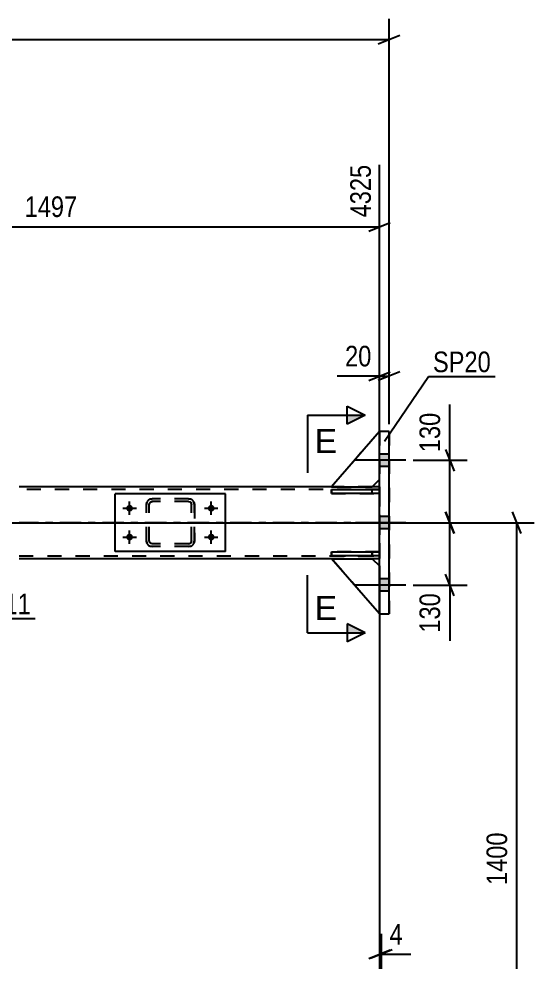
# Model space of a CAD drawing. Header units: millimetres. Extents: x -563 to 626, y -882 to -41.
# Drawn here: x -258.3 to -186.7, y -275.9 to -144.9 of the extents above; entities that cross this region are included whole.
import ezdxf

# ---------------------------------------------------------------- set-up
doc = ezdxf.new("R2010")
doc.units = ezdxf.units.MM
doc.linetypes.add('DXK_LINE_DOT2', pattern=[3.9198, 1.9599, -1.9599])
doc.linetypes.add('DXK_LINE_DOT3', pattern=[5.9187, 2.979, -0.9799, 0.9799, -0.9799])
doc.styles.add('Arial', font='ARIAL.TTF', dxfattribs={"height": 0.2})
doc.styles.add('Arial Narrow', font='ARIALN.TTF', dxfattribs={"height": 0.2})

# ---------------------------------------------------------------- blocks, each defined once
blk = doc.blocks.new('Bolt-761534688-6169 - 6164')
at = {"linetype": 'Continuous'}
for points in [[(-242.93, -212.41, -1), (-242.93, -213.35, -1)], [(-231.59, -212.41, -1), (-231.59, -213.35, -1)], [(-242.93, -216.41, -1), (-242.93, -217.35, -1)], [(-231.59, -216.41, -1), (-231.59, -217.35, -1)]]:
    blk.add_hatch(color=1, dxfattribs=at).paths.add_polyline_path(points)
at = {"color": 1, "linetype": 'Continuous'}
for p, q in [((-242.93, -213.81), (-242.93, -211.95)), ((-231.59, -213.81), (-231.59, -211.95)), ((-243.86, -212.88), (-241.99, -212.88)), ((-232.53, -212.88), (-230.66, -212.88)), ((-242.93, -217.81), (-242.93, -215.95)), ((-231.59, -217.81), (-231.59, -215.95)), ((-243.86, -216.88), (-241.99, -216.88)), ((-232.53, -216.88), (-230.66, -216.88))]:
    blk.add_line(p, q, dxfattribs=at)
blk = doc.blocks.new('Bolt-761534688-6309 - 6164')
at = {"linetype": 'Continuous'}
for points in [[(-208.22, -205.35), (-208.22, -207.08), (-206.88, -207.08), (-206.88, -205.35)], [(-208.22, -205.35), (-208.22, -207.08), (-206.88, -207.08), (-206.88, -205.35)], [(-208.22, -205.35), (-208.22, -207.08), (-206.88, -207.08), (-206.88, -205.35)], [(-208.22, -214.01), (-208.22, -215.75), (-206.88, -215.75), (-206.88, -214.01)], [(-208.22, -214.01), (-208.22, -215.75), (-206.88, -215.75), (-206.88, -214.01)], [(-208.22, -222.68), (-208.22, -224.41), (-206.88, -224.41), (-206.88, -222.68)], [(-208.22, -222.68), (-208.22, -224.41), (-206.88, -224.41), (-206.88, -222.68)], [(-208.22, -222.68), (-208.22, -224.41), (-206.88, -224.41), (-206.88, -222.68)]]:
    blk.add_hatch(color=1, dxfattribs=at).paths.add_polyline_path(points)
at = {"color": 1, "linetype": 'Continuous'}
for p, q in [((-206.88, -205.35), (-208.22, -205.35)), ((-206.88, -205.35), (-208.22, -205.35)), ((-206.88, -205.35), (-208.22, -205.35)), ((-204.55, -206.21), (-211.55, -206.21)), ((-204.55, -206.21), (-211.55, -206.21)), ((-204.55, -206.21), (-211.55, -206.21)), ((-206.88, -207.08), (-208.22, -207.08)), ((-206.88, -207.08), (-208.22, -207.08)), ((-206.88, -207.08), (-208.22, -207.08)), ((-206.88, -214.01), (-208.22, -214.01)), ((-206.88, -214.01), (-208.22, -214.01)), ((-204.55, -214.88), (-211.55, -214.88)), ((-204.55, -214.88), (-211.55, -214.88)), ((-206.88, -215.75), (-208.22, -215.75)), ((-206.88, -215.75), (-208.22, -215.75)), ((-206.88, -222.68), (-208.22, -222.68)), ((-206.88, -222.68), (-208.22, -222.68)), ((-206.88, -222.68), (-208.22, -222.68)), ((-204.55, -223.55), (-211.55, -223.55)), ((-204.55, -223.55), (-211.55, -223.55)), ((-204.55, -223.55), (-211.55, -223.55)), ((-206.88, -224.41), (-208.22, -224.41)), ((-206.88, -224.41), (-208.22, -224.41)), ((-206.88, -224.41), (-208.22, -224.41))]:
    blk.add_line(p, q, dxfattribs=at)
blk = doc.blocks.new('Part-761534688-6272 - 6164')
at = {"color": 2, "linetype": 'Continuous'}
for p, q in [((-208.22, -227.55), (-208.22, -202.21)), ((-206.88, -202.21), (-208.22, -202.21)), ((-206.88, -227.55), (-206.88, -202.21)), ((-208.22, -227.55), (-206.88, -227.55))]:
    blk.add_line(p, q, dxfattribs=at)
at = {"color": 7, "linetype": 'DXK_LINE_DOT2'}
for p, q in [((-208.22, -202.21), (-208.22, -227.55)), ((-206.88, -202.21), (-206.88, -227.55))]:
    blk.add_line(p, q, dxfattribs=at)
blk = doc.blocks.new('Part-761534688-6217 - 6164')
at = {"color": 7, "linetype": 'DXK_LINE_DOT2'}
for p, q in [((-240.59, -212.35), (-240.53, -212.04)), ((-240.53, -212.04), (-240.59, -212.35)), ((-240.19, -212.35), (-240.16, -212.19)), ((-240.16, -212.19), (-240.19, -212.35)), ((-240.16, -212.19), (-240.08, -212.06)), ((-240.08, -212.06), (-240.16, -212.19)), ((-240.1, -211.61), (-239.79, -211.55)), ((-239.79, -211.55), (-240.1, -211.61)), ((-240.08, -212.06), (-239.95, -211.98)), ((-239.95, -211.98), (-240.08, -212.06)), ((-239.95, -211.98), (-239.79, -211.95)), ((-239.79, -211.95), (-239.95, -211.98)), ((-234.73, -211.55), (-239.79, -211.55)), ((-234.73, -211.95), (-239.79, -211.95)), ((-234.73, -211.55), (-234.42, -211.61)), ((-234.42, -211.61), (-234.73, -211.55)), ((-234.73, -211.95), (-234.57, -211.98)), ((-234.57, -211.98), (-234.44, -212.06)), ((-234.44, -212.06), (-234.57, -211.98)), ((-234.44, -212.06), (-234.36, -212.19)), ((-234.36, -212.19), (-234.44, -212.06)), ((-234.36, -212.19), (-234.33, -212.35)), ((-234.33, -212.35), (-234.36, -212.19)), ((-233.99, -212.04), (-233.93, -212.35)), ((-233.93, -212.35), (-233.99, -212.04)), ((-240.59, -217.41), (-240.59, -212.35)), ((-240.59, -212.35), (-240.59, -212.35)), ((-240.59, -217.41), (-240.59, -212.35)), ((-240.19, -217.41), (-240.19, -212.35)), ((-240.19, -212.35), (-240.19, -212.35)), ((-240.19, -217.41), (-240.19, -212.35)), ((-234.33, -217.41), (-234.33, -212.35)), ((-234.33, -212.35), (-234.33, -212.35)), ((-234.33, -217.41), (-234.33, -212.35)), ((-233.93, -217.41), (-233.93, -212.35)), ((-233.93, -212.35), (-233.93, -212.35)), ((-233.93, -212.35), (-233.93, -217.41)), ((-240.59, -217.41), (-240.59, -217.41)), ((-240.53, -217.72), (-240.59, -217.41)), ((-240.59, -217.41), (-240.53, -217.72)), ((-240.19, -217.41), (-240.19, -217.41)), ((-240.16, -217.57), (-240.19, -217.41)), ((-240.19, -217.41), (-240.16, -217.57)), ((-234.33, -217.41), (-234.36, -217.57)), ((-234.36, -217.57), (-234.33, -217.41)), ((-234.33, -217.41), (-234.33, -217.41)), ((-233.93, -217.41), (-233.99, -217.72)), ((-233.99, -217.72), (-233.93, -217.41)), ((-233.93, -217.41), (-233.93, -217.41)), ((-240.08, -217.7), (-240.16, -217.57)), ((-240.16, -217.57), (-240.08, -217.7)), ((-239.79, -218.21), (-240.1, -218.15)), ((-240.1, -218.15), (-239.79, -218.21)), ((-239.95, -217.78), (-240.08, -217.7)), ((-240.08, -217.7), (-239.95, -217.78)), ((-239.79, -217.81), (-239.95, -217.78)), ((-234.73, -217.81), (-239.79, -217.81)), ((-234.73, -218.21), (-239.79, -218.21)), ((-234.57, -217.78), (-234.73, -217.81)), ((-234.73, -217.81), (-234.57, -217.78)), ((-234.42, -218.15), (-234.73, -218.21)), ((-234.73, -218.21), (-234.42, -218.15)), ((-234.44, -217.7), (-234.57, -217.78)), ((-234.57, -217.78), (-234.44, -217.7)), ((-234.36, -217.57), (-234.44, -217.7)), ((-234.44, -217.7), (-234.36, -217.57))]:
    blk.add_line(p, q, dxfattribs=at)
for centre, start, end in [((-239.79, -212.35), 112.5, 157.5), ((-239.79, -212.35), 112.5, 157.5), ((-234.73, -212.35), 22.5, 67.5), ((-234.73, -212.35), 22.5, 67.5), ((-239.79, -217.41), 202.5, 247.5), ((-239.79, -217.41), 202.5, 247.5), ((-234.73, -217.41), 292.5, 337.5), ((-234.73, -217.41), 292.5, 337.5)]:
    blk.add_arc(centre, 0.8, start, end, dxfattribs=at)
blk = doc.blocks.new('Part-761534688-6327 - 6164')
at = {"color": 7, "linetype": 'DXK_LINE_DOT2'}
for p, q in [((-208.22, -202.21), (-214.88, -209.88)), ((-208.22, -208.88), (-208.22, -202.21)), ((-209.22, -209.88), (-208.22, -208.88)), ((-214.88, -209.88), (-209.22, -209.88))]:
    blk.add_line(p, q, dxfattribs=at)
blk = doc.blocks.new('Part-761534688-6328 - 6164')
at = {"color": 2, "linetype": 'Continuous'}
for p, q in [((-214.88, -219.88), (-209.22, -219.88)), ((-208.22, -227.55), (-214.88, -219.88)), ((-209.22, -219.88), (-208.22, -220.88))]:
    blk.add_line(p, q, dxfattribs=at)
at = {"color": 7, "linetype": 'DXK_LINE_DOT2'}
blk.add_line((-208.22, -220.88), (-208.22, -227.55), dxfattribs=at)
blk = doc.blocks.new('Part-761534688-6329 - 6164')
at = {"color": 7, "linetype": 'DXK_LINE_DOT2'}
for p, q in [((-214.88, -219.88), (-209.22, -219.88)), ((-208.22, -227.55), (-214.88, -219.88)), ((-209.22, -219.88), (-208.22, -220.88)), ((-208.22, -220.88), (-208.22, -227.55))]:
    blk.add_line(p, q, dxfattribs=at)
blk = doc.blocks.new('Part-761534688-6334 - 6164')
at = {"color": 2, "linetype": 'Continuous'}
for p, q in [((-229.59, -210.88), (-244.93, -210.88)), ((-244.93, -218.88), (-244.93, -210.88)), ((-229.59, -218.88), (-229.59, -210.88)), ((-229.59, -218.88), (-244.93, -218.88))]:
    blk.add_line(p, q, dxfattribs=at)
blk = doc.blocks.new('Part-761534688-6351 - 6164')
at = {"color": 2, "linetype": 'Continuous'}
for p, q in [((-208.22, -202.21), (-214.88, -209.88)), ((-209.22, -209.88), (-208.22, -208.88)), ((-214.88, -209.88), (-209.22, -209.88))]:
    blk.add_line(p, q, dxfattribs=at)
at = {"color": 7, "linetype": 'DXK_LINE_DOT2'}
blk.add_line((-208.22, -208.88), (-208.22, -202.21), dxfattribs=at)
blk = doc.blocks.new('Part-761534688-6355 - 6164')
at = {"color": 2, "linetype": 'Continuous'}
for p, q in [((-214.88, -210.28), (-208.22, -210.28)), ((-214.88, -210.81), (-214.88, -210.28)), ((-208.22, -210.81), (-214.88, -210.81)), ((-208.22, -210.28), (-208.22, -210.81))]:
    blk.add_line(p, q, dxfattribs=at)
at = {"color": 7, "linetype": 'DXK_LINE_DOT2'}
blk.add_line((-209.22, -210.81), (-209.22, -210.28), dxfattribs=at)
blk = doc.blocks.new('Part-761534688-6372 - 6164')
at = {"color": 7, "linetype": 'DXK_LINE_DOT2'}
for p, q in [((-208.22, -210.28), (-214.88, -210.28)), ((-214.88, -210.28), (-214.88, -210.81)), ((-214.88, -210.81), (-208.22, -210.81)), ((-209.22, -210.81), (-209.22, -210.28)), ((-208.22, -210.81), (-208.22, -210.28))]:
    blk.add_line(p, q, dxfattribs=at)
blk = doc.blocks.new('Part-761534688-6413 - 6164')
at = {"color": 2, "linetype": 'Continuous'}
for p, q in [((-214.88, -218.95), (-208.22, -218.95)), ((-214.88, -219.48), (-214.88, -218.95)), ((-208.22, -219.48), (-214.88, -219.48)), ((-208.22, -218.95), (-208.22, -219.48))]:
    blk.add_line(p, q, dxfattribs=at)
at = {"color": 7, "linetype": 'DXK_LINE_DOT2'}
blk.add_line((-209.22, -219.48), (-209.22, -218.95), dxfattribs=at)
blk = doc.blocks.new('Part-761534688-6415 - 6164')
at = {"color": 7, "linetype": 'DXK_LINE_DOT2'}
for p, q in [((-208.22, -218.95), (-214.88, -218.95)), ((-214.88, -218.95), (-214.88, -219.48)), ((-214.88, -219.48), (-208.22, -219.48)), ((-209.22, -218.95), (-209.22, -219.48)), ((-208.22, -219.48), (-208.22, -218.95))]:
    blk.add_line(p, q, dxfattribs=at)
blk = doc.blocks.new('Part-761534688-6421 - 6164')
at = {"color": 2, "linetype": 'Continuous'}
for p, q in [((-214.88, -209.88), (-258.26, -209.88)), ((-208.22, -209.88), (-209.22, -209.88)), ((-214.88, -219.88), (-258.26, -219.88)), ((-208.22, -219.88), (-209.22, -219.88))]:
    blk.add_line(p, q, dxfattribs=at)
at = {"color": 7, "linetype": 'DXK_LINE_DOT2'}
for p, q in [((-208.22, -210.28), (-258.26, -210.28)), ((-209.22, -209.88), (-214.88, -209.88)), ((-208.22, -209.88), (-208.22, -219.88)), ((-208.22, -210.68), (-208.22, -219.08)), ((-258.26, -219.48), (-208.22, -219.48)), ((-209.22, -219.88), (-214.88, -219.88))]:
    blk.add_line(p, q, dxfattribs=at)
at = {"color": 7, "linetype": 'DXK_LINE_DOT3'}
blk.add_line((-208.22, -214.88), (-258.26, -214.88), dxfattribs=at)
blk = doc.blocks.new('StraightDimension-761534688-6564 - 6164')
at = {"color": 7, "linetype": 'Continuous'}
for p, q in [((-208.22, -220.88), (-208.22, -277.21)), ((-207.95, -303.88), (-207.95, -271.96)), ((-209.72, -275.41), (-206.72, -274.21)), ((-206.45, -274.21), (-209.45, -275.41)), ((-208.22, -274.81), (-207.95, -274.81)), ((-207.95, -274.81), (-203.87, -274.81)), ((-207.95, -274.81), (-203.87, -274.81))]:
    blk.add_line(p, q, dxfattribs=at)
at = {"color": 0}
blk.add_wipeout([(-204.4, -274.06), (-204.4, -269.86), (-207.42, -269.86), (-207.42, -274.06)], dxfattribs=at)
at = {"color": 3, "style": 'Arial Narrow'}
blk.add_text('4', height=2.86, dxfattribs=at).set_placement((-206.82, -273.46))
blk = doc.blocks.new('StraightDimension-761534688-6940 - 6164')
at = {"color": 7, "linetype": 'Continuous'}
for p, q in [((-206.88, -201.21), (-206.88, -144.91)), ((-489.36, -147.76), (-206.88, -147.76)), ((-208.38, -148.36), (-205.38, -147.16))]:
    blk.add_line(p, q, dxfattribs=at)
blk = doc.blocks.new('StraightDimension-761534688-6975 - 6164')
at = {"color": 7, "linetype": 'Continuous'}
for p, q in [((-198.45, -206.21), (-198.45, -198.48)), ((-198.45, -206.21), (-198.45, -198.48)), ((-199.05, -204.71), (-197.85, -207.71)), ((-203.55, -206.21), (-196.05, -206.21)), ((-198.45, -214.88), (-198.45, -206.21)), ((-197.85, -216.38), (-199.05, -213.38)), ((-369.74, -214.88), (-196.05, -214.88))]:
    blk.add_line(p, q, dxfattribs=at)
at = {"color": 0}
blk.add_wipeout([(-199.2, -199), (-203.4, -199), (-203.4, -205.69), (-199.2, -205.69)], dxfattribs=at)
at = {"color": 3, "style": 'Arial Narrow'}
blk.add_text('130', height=2.863, rotation=90.0002, dxfattribs=at).set_placement((-199.8, -205.09))
blk = doc.blocks.new('StraightDimension-761534688-6982 - 6164')
at = {"color": 7, "linetype": 'Continuous'}
for p, q in [((-199.05, -213.38), (-197.85, -216.38)), ((-369.74, -214.88), (-196.05, -214.88)), ((-198.45, -223.55), (-198.45, -214.88)), ((-197.85, -225.05), (-199.05, -222.05)), ((-203.55, -223.55), (-196.05, -223.55)), ((-198.45, -223.55), (-198.45, -231.28)), ((-198.45, -223.55), (-198.45, -231.28))]:
    blk.add_line(p, q, dxfattribs=at)
at = {"color": 0}
blk.add_wipeout([(-199.2, -224.07), (-203.4, -224.07), (-203.4, -230.75), (-199.2, -230.75)], dxfattribs=at)
at = {"color": 3, "style": 'Arial Narrow'}
blk.add_text('130', height=2.863, rotation=90.0002, dxfattribs=at).set_placement((-199.8, -230.15))
blk = doc.blocks.new('StraightDimension-761534688-7050 - 6164')
at = {"color": 7, "linetype": 'Continuous'}
for p, q in [((-188.54, -216.38), (-189.74, -213.38)), ((-205.88, -214.88), (-186.74, -214.88)), ((-189.14, -308.21), (-189.14, -214.88)), ((-189.74, -306.71), (-188.54, -309.71)), ((-205.88, -308.21), (-186.74, -308.21))]:
    blk.add_line(p, q, dxfattribs=at)
at = {"color": 0}
blk.add_wipeout([(-189.89, -257.29), (-194.09, -257.29), (-194.09, -265.8), (-189.89, -265.8)], dxfattribs=at)
at = {"color": 3, "style": 'Arial Narrow'}
blk.add_text('1400', height=2.863, rotation=90.0002, dxfattribs=at).set_placement((-190.49, -265.2))
blk = doc.blocks.new('StraightDimension-761534688-7131 - 6164')
at = {"color": 7, "linetype": 'Continuous'}
for p, q in [((-208.22, -201.21), (-208.22, -191.68)), ((-206.88, -201.21), (-206.88, -191.68)), ((-208.22, -194.53), (-214.12, -194.53)), ((-208.22, -194.53), (-214.12, -194.53)), ((-209.72, -195.13), (-206.72, -193.93)), ((-205.38, -193.93), (-208.38, -195.13)), ((-208.22, -194.53), (-206.88, -194.53))]:
    blk.add_line(p, q, dxfattribs=at)
at = {"color": 0}
blk.add_wipeout([(-208.74, -193.78), (-208.74, -189.58), (-213.6, -189.58), (-213.6, -193.78)], dxfattribs=at)
at = {"color": 3, "style": 'Arial Narrow'}
blk.add_text('20', height=2.863, dxfattribs=at).set_placement((-213, -193.18))
blk = doc.blocks.new('StraightDimension-761534688-12092 - 6164')
at = {"color": 7, "linetype": 'Continuous'}
for p, q in [((-299.5, -208.88), (-299.5, -160.67)), ((-208.22, -208.88), (-208.22, -165.17)), ((-298, -173.18), (-301, -174.38)), ((-299.5, -173.78), (-208.22, -173.78)), ((-209.72, -174.38), (-206.72, -173.18))]:
    blk.add_line(p, q, dxfattribs=at)
at = {"color": 0}
blk.add_wipeout([(-249.6, -173.03), (-249.6, -168.83), (-258.11, -168.83), (-258.11, -173.03)], dxfattribs=at)
at = {"color": 3, "style": 'Arial Narrow'}
blk.add_text('1497', height=2.863, dxfattribs=at).set_placement((-257.51, -172.43))
at = {"color": 0, "linetype": 'Continuous'}
blk.add_wipeout([(-208.82, -164.57), (-213.02, -164.57), (-213.02, -173.08), (-208.82, -173.08)], dxfattribs=at)
at = {"color": 3, "linetype": 'Continuous', "style": 'Arial Narrow'}
blk.add_text('4325', height=2.863, rotation=90.0002, dxfattribs=at).set_placement((-209.42, -172.48))
blk = doc.blocks.new('Mark-761534688-6242 - 6164')
at = {"color": 0}
blk.add_wipeout([(-256.64, -227.6), (-256.64, -224.6), (-266.14, -224.6), (-266.14, -227.6)], dxfattribs=at)
blk.add_wipeout([(-256.64, -227.6), (-256.64, -224.6), (-266.14, -224.6), (-266.14, -227.6)], dxfattribs=at)
at = {"color": 30, "linetype": 'Continuous'}
for p, q in [((-273.56, -220.17), (-266.74, -228.2)), ((-266.74, -228.2), (-256.04, -228.2))]:
    blk.add_line(p, q, dxfattribs=at)
at = {"color": 3, "style": 'Arial Narrow'}
blk.add_text('PL111', height=2.863, dxfattribs=at).set_placement((-266.14, -227.6))
blk = doc.blocks.new('Mark-761534688-6268 - 6164')
at = {"color": 0}
blk.add_wipeout([(-192.75, -193.98), (-192.75, -190.98), (-200.79, -190.98), (-200.79, -193.98)], dxfattribs=at)
blk.add_wipeout([(-192.75, -193.98), (-192.75, -190.98), (-200.79, -190.98), (-200.79, -193.98)], dxfattribs=at)
at = {"color": 30, "linetype": 'Continuous'}
for p, q in [((-207.51, -203.54), (-201.39, -194.58)), ((-201.39, -194.58), (-192.15, -194.58))]:
    blk.add_line(p, q, dxfattribs=at)
at = {"color": 3, "style": 'Arial Narrow'}
blk.add_text('SP20', height=2.863, dxfattribs=at).set_placement((-200.79, -193.98))
blk = doc.blocks.new('SectionMark-761534688-7188 - 6164')
at = {"linetype": 'Continuous'}
for points in [[(-212.72, -201.2), (-212.72, -199.95), (-210.22, -199.95)], [(-212.72, -230.16), (-212.72, -228.91), (-210.22, -230.16)]]:
    blk.add_hatch(color=6, dxfattribs=at).paths.add_polyline_path(points)
at = {"color": 6, "linetype": 'Continuous'}
for p, q in [((-212.72, -201.2), (-212.72, -198.7)), ((-212.72, -198.7), (-210.22, -199.95)), ((-218.22, -199.95), (-218.22, -207.95)), ((-218.22, -199.95), (-210.22, -199.95)), ((-210.22, -199.95), (-212.72, -201.2)), ((-218.22, -230.16), (-218.22, -222.16)), ((-210.22, -230.16), (-212.72, -228.91)), ((-212.72, -228.91), (-212.72, -231.41)), ((-218.22, -230.16), (-210.22, -230.16)), ((-210.22, -230.16), (-212.72, -231.41))]:
    blk.add_line(p, q, dxfattribs=at)
at = {"color": 0, "linetype": 'Continuous'}
for points in [[(-214.11, -205.2), (-214.11, -201.7), (-217.22, -201.7), (-217.22, -205.2)], [(-214.11, -228.41), (-214.11, -224.91), (-217.22, -224.91), (-217.22, -228.41)]]:
    blk.add_wipeout(points, dxfattribs=at)
at = {"color": 3, "linetype": 'Continuous', "style": 'Arial'}
for p in [(-217.22, -205.2), (-217.22, -228.41)]:
    blk.add_text('E', height=3.34, dxfattribs=at).set_placement(p)

msp = doc.modelspace()

# ---------------------------------------------------------------- block references
for name in ['StraightDimension-761534688-6940 - 6164', 'Part-761534688-6327 - 6164', 'Part-761534688-6351 - 6164', 'Part-761534688-6272 - 6164', 'Bolt-761534688-6309 - 6164', 'Part-761534688-6421 - 6164', 'Part-761534688-6334 - 6164', 'Part-761534688-6355 - 6164', 'Part-761534688-6372 - 6164', 'Bolt-761534688-6169 - 6164', 'Part-761534688-6217 - 6164', 'Part-761534688-6413 - 6164', 'Part-761534688-6415 - 6164', 'Part-761534688-6328 - 6164', 'Part-761534688-6329 - 6164']:
    msp.add_blockref(name, (0, 0))

# ---------------------------------------------------------------- next in the draw order: block references
for name in ['StraightDimension-761534688-6975 - 6164', 'StraightDimension-761534688-6564 - 6164']:
    msp.add_blockref(name, (0, 0))

# ---------------------------------------------------------------- next in the draw order: block references
for name in ['StraightDimension-761534688-7131 - 6164', 'StraightDimension-761534688-6982 - 6164']:
    msp.add_blockref(name, (0, 0))

# ---------------------------------------------------------------- next in the draw order: block references
for name in ['StraightDimension-761534688-12092 - 6164', 'StraightDimension-761534688-7050 - 6164', 'Mark-761534688-6242 - 6164']:
    msp.add_blockref(name, (0, 0))

# ---------------------------------------------------------------- next in the draw order: block references
for name in ['Mark-761534688-6268 - 6164', 'SectionMark-761534688-7188 - 6164']:
    msp.add_blockref(name, (0, 0))

doc.saveas('drawing.dxf')
